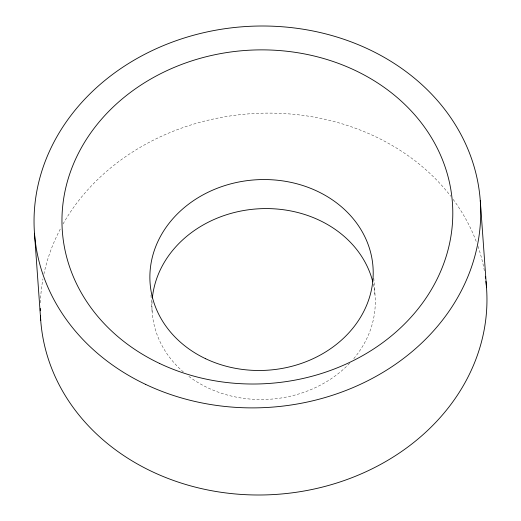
<?xml version="1.0" encoding="UTF-8"?>
<svg xmlns="http://www.w3.org/2000/svg" width="521" height="521" viewBox="0 0 521 521"><rect width="100%" height="100%" fill="white"/><g stroke="black" fill="none" stroke-linecap="round" stroke-linejoin="round"><path stroke-width="0.39" stroke-dasharray="2.6 1.95" d="M373.798 278.155L375.068 295.895M150.96 295.27L152.171 312.209M40.377 302.792A223.496 190.764 -4.1 0 1 42.956 278.865M43.894 274.118A223.496 190.764 -4.1 0 1 61.165 227.384M63.054 223.965A223.496 190.764 -4.1 0 1 250.034 113.773A223.496 190.764 -4.1 0 1 450.769 196.248M453.127 199.361A223.496 190.764 -4.1 0 1 476.598 242.454M477.959 246.251A223.496 190.764 -4.1 0 1 484.563 271.884M373.316 284.043A111.748 95.382 -4.1 0 1 352.925 359.633M349.669 363.228A111.748 95.382 -4.1 0 1 187.749 375.556M183.431 372.033A111.748 95.382 -4.1 0 1 152.171 300.226"/><path stroke-width="0.78" d="M480.277 200.637L486.523 287.742M34.477 233.258L40.723 320.363M485.924 281.379A223.496 190.764 -4.1 0 1 278.585 494.234A223.496 190.764 -4.1 0 1 40.443 315.583M40.299 310.783A223.496 190.764 -4.1 0 1 40.286 308.386M485.312 276.618A223.496 190.764 -4.1 0 1 485.533 278.201M152.366 297.979A111.748 95.382 -4.1 0 1 256.606 208.928A111.748 95.382 -4.1 0 1 372.789 281.848M205.71 358.761A111.748 95.382 -4.1 0 0 373.212 272.854A111.748 95.382 -4.1 0 0 205.704 193.441A111.748 95.382 -4.1 0 0 205.71 358.761M145.711 384.433A223.496 190.764 -4.1 0 0 480.714 212.614A223.496 190.764 -4.1 0 0 145.704 53.793A223.496 190.764 -4.1 0 0 145.711 384.433M159.673 363.495A195.557 166.915 -4.1 0 0 452.801 213.154A195.557 166.915 -4.1 0 0 159.667 74.184A195.557 166.915 -4.1 0 0 159.673 363.495"/></g></svg>
